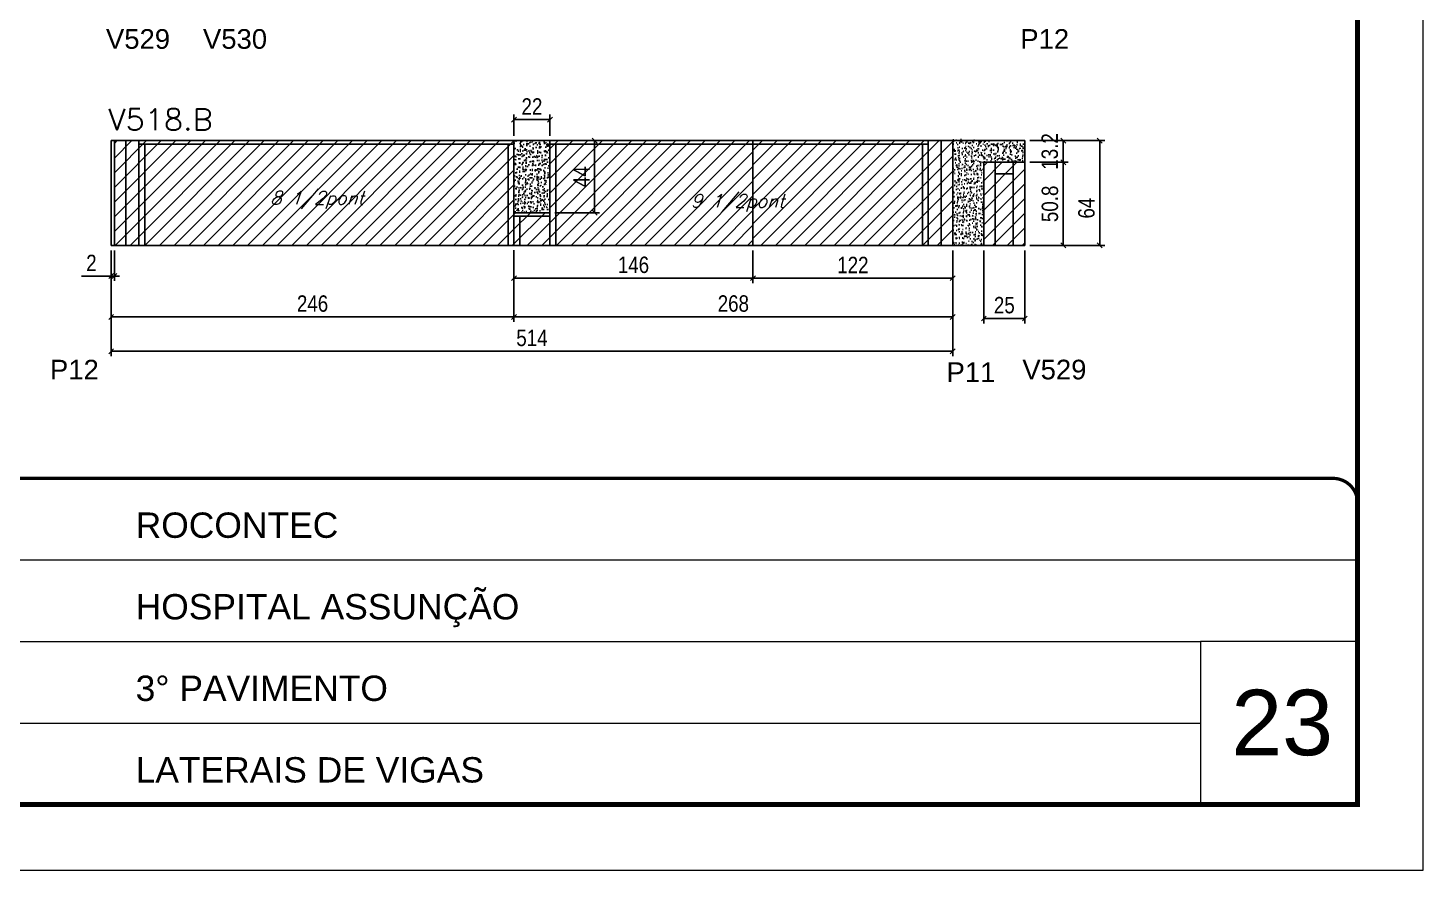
# Model space of a CAD drawing. Extents: x -21493 to -15213, y -12134 to 11887.
# Drawn here: x -17677 to -16825, y 5094 to 5609 of the extents above; entities that cross this region are included whole.
import ezdxf

# ---------------------------------------------------------------- set-up
doc = ezdxf.new("R2010")
doc.units = 0
doc.linetypes.add('CONTINUO', pattern=[0])
doc.linetypes.add('DASHED', pattern=[0.75, 0.5, -0.25])
for name, color, linetype in [('5', 5, 'Continuous'), ('COTA', 241, 'Continuous'), ('Painéis', 200, 'Continuous'), ('Reaproveitamento', 251, 'Continuous'), ('SARR_2.2x7', 40, 'Continuous'), ('SARR_3.5x7', 81, 'Continuous'), ('texto', 7, 'Continuous')]:
    doc.layers.add(name, color=color, linetype=linetype)
for name, color, linetype, lineweight in [('CARIMBO', 255, 'Continuous', 9), ('Folhas', 255, 'Continuous', 9), ('SARRAFO DE PRESSAO', 251, 'DASHED', 9), ('Texto Seção', 7, 'Continuous', 15)]:
    doc.layers.add(name, color=color, linetype=linetype, lineweight=lineweight)
doc.styles.add('ARIAL', font='arial.ttf')
doc.styles.add('COTA TECNICA', font='techl___.ttf', dxfattribs={"height": 10})
doc.styles.add('REGUA-120', font='ROMANS.shx', dxfattribs={"height": 15})
doc.styles.add('Romans', font='romans.shx')
doc.styles.get("Standard").update_dxf_attribs({"font": 'arial.ttf'})
doc.dimstyles.new('PAINEL', dxfattribs={"dimtxt": 10, "dimasz": 3, "dimexe": 3, "dimexo": 3, "dimgap": 3, "dimtad": 1, "dimdec": 1, "dimzin": 12, "dimdsep": 46, "dimtxsty": 'COTA TECNICA', "dimblk1": 'OBLIQUE', "dimblk2": 'OBLIQUE', "dimsah": 1, "dimcen": 0.9, "dimclrd": 4, "dimclre": 4, "dimclrt": 240, "dimadec": 1, "dimazin": 3, "dimtfac": 1, "dimtdec": 1, "dimtmove": 0, "dimatfit": 3, "dimfxl": 1, "dimtolj": 1, "dimtzin": 12, "dimarcsym": 0})
pattern_1 = [(50, (-148235.572, -26456.5166), (5.46554007, -0.47817257), [0.5715, -6.2865]), (355, (-148235.572, -26456.5166), (-1.05730264, 5.73170536), [0.4572, -5.02921753]), (100.4514447, (-148235.1165, -26456.5564), (4.40823741, 5.25353256), [0.48570026, -5.34270734]), (46.1842, (-148235.572, -26454.9926), (8.13237123, -1.26126984), [0.85725, -9.42975]), (96.6355576, (-148234.894, -26455.098), (7.122124, 7.42278374), [0.7285507, -8.01406824]), (351.184151, (-148235.572, -26454.9926), (7.122124, 7.42278374), [0.685799, -7.54379196]), (21, (-148234.81, -26455.3736), (4.54843174, -3.06795595), [0.5715, -6.2865]), (326, (-148234.81, -26455.3736), (1.85406085, 5.52563898), [0.4572, -5.0292]), (71.451445, (-148234.431, -26455.629), (6.40249258, 2.45768307), [0.48570026, -5.34269813]), (37.5, (-148235.572, -26456.5166), (0.092658098, 2.536651166), [0, -4.96824, 0, -5.1054, 0, -5.04825]), (7.5, (-148235.572, -26456.5166), (2.004589875, 3.005417245), [0, -2.91084, 0, -4.85394, 0, -1.92405]), (327.5, (-148237.2712, -26456.5166), (4.067717855, -0.17186232), [0, -1.905, 0, -5.9436, 0, -7.8867]), (317.5, (-148238.0332, -26456.5166), (4.44387544, 0.76279473), [0, -2.4765, 0, -3.94716, 0, -5.6007])]
pattern_2 = [(45, (-155586.745, -26044.2673), (-4.49012806, 4.49012806), [])]

# ---------------------------------------------------------------- blocks, each defined once
blk = doc.blocks.new('_Oblique')
at = {"color": 0, "linetype": 'ByBlock', "lineweight": -2}
blk.add_line((-0.5, -0.5), (0.5, 0.5), dxfattribs=at)
blk = doc.blocks.new('*D155')
at = {"layer": 'COTA', "color": 4, "linetype": 'ByBlock', "lineweight": -2, "transparency": 16777216}
for p, q in [((-17380.17, 5542.87), (-17380.17, 5555.75)), ((-17358.17, 5542.87), (-17358.17, 5555.75)), ((-17358.17, 5552.75), (-17380.17, 5552.75))]:
    blk.add_line(p, q, dxfattribs=at)
at = {"layer": 'Defpoints', "color": 0, "linetype": 'ByBlock', "transparency": 16777216}
for p in [(-17380.17, 5552.75), (-17380.17, 5539.87), (-17358.17, 5539.87)]:
    blk.add_point(p, dxfattribs=at)
at = {"layer": 'COTA', "color": 4, "linetype": 'ByBlock', "lineweight": -2, "transparency": 16777216, "xscale": 3, "yscale": 3, "zscale": 3, "rotation": 180}
blk.add_blockref('_Oblique', (-17380.17, 5552.75), dxfattribs=at)
at = {"layer": 'COTA', "color": 4, "linetype": 'ByBlock', "lineweight": -2, "transparency": 16777216, "xscale": 3, "yscale": 3, "zscale": 3}
blk.add_blockref('_Oblique', (-17358.17, 5552.75), dxfattribs=at)
at = {"layer": 'COTA', "color": 240, "linetype": 'ByBlock', "transparency": 16777216, "insert": (-17369.17, 5560.75), "char_height": 10, "attachment_point": 5, "style": 'COTA TECNICA'}
blk.add_mtext('\\A1;22', dxfattribs=at)
blk = doc.blocks.new('*D156')
at = {"layer": 'COTA', "color": 4, "linetype": 'ByBlock', "lineweight": -2, "transparency": 16777216}
for p, q in [((-17065.17, 5526.67), (-17041.65, 5526.67)), ((-17044.65, 5475.87), (-17044.65, 5526.67)), ((-17065.17, 5475.87), (-17041.65, 5475.87))]:
    blk.add_line(p, q, dxfattribs=at)
at = {"layer": 'Defpoints', "color": 0, "linetype": 'ByBlock', "transparency": 16777216}
for p in [(-17068.17, 5526.67), (-17044.65, 5526.67), (-17068.17, 5475.87)]:
    blk.add_point(p, dxfattribs=at)
at = {"layer": 'COTA', "color": 4, "linetype": 'ByBlock', "lineweight": -2, "transparency": 16777216, "xscale": 3, "yscale": 3, "zscale": 3}
for p, rotation in [((-17044.65, 5526.67), 90), ((-17044.65, 5475.87), 270)]:
    blk.add_blockref('_Oblique', p, dxfattribs=dict(at, rotation=rotation))
at = {"layer": 'COTA', "color": 240, "linetype": 'ByBlock', "transparency": 16777216, "insert": (-17052.79, 5501.27), "char_height": 10, "attachment_point": 5, "rotation": 90, "style": 'COTA TECNICA'}
blk.add_mtext('\\A1;50.8', dxfattribs=at)
blk = doc.blocks.new('*D157')
at = {"layer": 'COTA', "color": 4, "linetype": 'ByBlock', "lineweight": -2, "transparency": 16777216}
for p, q in [((-17093.17, 5472.87), (-17093.17, 5428.23)), ((-17068.17, 5472.87), (-17068.17, 5428.23)), ((-17068.17, 5431.23), (-17093.17, 5431.23))]:
    blk.add_line(p, q, dxfattribs=at)
at = {"layer": 'Defpoints', "color": 0, "linetype": 'ByBlock', "transparency": 16777216}
for p in [(-17093.17, 5475.87), (-17068.17, 5475.87), (-17093.17, 5431.23)]:
    blk.add_point(p, dxfattribs=at)
at = {"layer": 'COTA', "color": 4, "linetype": 'ByBlock', "lineweight": -2, "transparency": 16777216, "xscale": 3, "yscale": 3, "zscale": 3, "rotation": 180}
blk.add_blockref('_Oblique', (-17093.17, 5431.23), dxfattribs=at)
at = {"layer": 'COTA', "color": 4, "linetype": 'ByBlock', "lineweight": -2, "transparency": 16777216, "xscale": 3, "yscale": 3, "zscale": 3}
blk.add_blockref('_Oblique', (-17068.17, 5431.23), dxfattribs=at)
at = {"layer": 'COTA', "color": 240, "linetype": 'ByBlock', "transparency": 16777216, "insert": (-17080.67, 5439.34), "char_height": 10, "attachment_point": 5, "style": 'COTA TECNICA'}
blk.add_mtext('\\A1;25', dxfattribs=at)
blk = doc.blocks.new('*D158')
at = {"layer": 'COTA', "color": 4, "linetype": 'ByBlock', "lineweight": -2, "transparency": 16777216}
for p, q in [((-17065.17, 5539.87), (-17041.65, 5539.87)), ((-17044.65, 5526.67), (-17044.65, 5539.87)), ((-17065.17, 5526.67), (-17041.65, 5526.67))]:
    blk.add_line(p, q, dxfattribs=at)
at = {"layer": 'Defpoints', "color": 0, "linetype": 'ByBlock', "transparency": 16777216}
for p in [(-17068.17, 5539.87), (-17044.65, 5539.87), (-17068.17, 5526.67)]:
    blk.add_point(p, dxfattribs=at)
at = {"layer": 'COTA', "color": 4, "linetype": 'ByBlock', "lineweight": -2, "transparency": 16777216, "xscale": 3, "yscale": 3, "zscale": 3}
for p, rotation in [((-17044.65, 5539.87), 90), ((-17044.65, 5526.67), 270)]:
    blk.add_blockref('_Oblique', p, dxfattribs=dict(at, rotation=rotation))
at = {"layer": 'COTA', "color": 240, "linetype": 'ByBlock', "transparency": 16777216, "insert": (-17052.87, 5533.27), "char_height": 10, "attachment_point": 5, "rotation": 90, "style": 'COTA TECNICA'}
blk.add_mtext('\\A1;13.2', dxfattribs=at)
blk = doc.blocks.new('*D159')
at = {"layer": 'COTA', "color": 4, "linetype": 'ByBlock', "lineweight": -2, "transparency": 16777216}
for p, q in [((-17065.17, 5539.87), (-17019.37, 5539.87)), ((-17022.37, 5539.87), (-17022.37, 5475.87)), ((-17065.17, 5475.87), (-17019.37, 5475.87))]:
    blk.add_line(p, q, dxfattribs=at)
at = {"layer": 'Defpoints', "color": 0, "linetype": 'ByBlock', "transparency": 16777216}
for p in [(-17068.17, 5539.87), (-17068.17, 5475.87), (-17022.37, 5475.87)]:
    blk.add_point(p, dxfattribs=at)
at = {"layer": 'COTA', "color": 4, "linetype": 'ByBlock', "lineweight": -2, "transparency": 16777216, "xscale": 3, "yscale": 3, "zscale": 3}
for p, rotation in [((-17022.37, 5539.87), 90), ((-17022.37, 5475.87), 270)]:
    blk.add_blockref('_Oblique', p, dxfattribs=dict(at, rotation=rotation))
at = {"layer": 'COTA', "color": 240, "linetype": 'ByBlock', "transparency": 16777216, "insert": (-17030.48, 5498.67), "char_height": 10, "attachment_point": 5, "rotation": 90, "style": 'COTA TECNICA'}
blk.add_mtext('\\A1;64', dxfattribs=at)
blk = doc.blocks.new('*D160')
at = {"layer": 'COTA', "color": 4, "linetype": 'ByBlock', "lineweight": -2, "transparency": 16777216}
for p, q in [((-17380.17, 5472.87), (-17380.17, 5429.2)), ((-17112.17, 5472.87), (-17112.17, 5429.2)), ((-17112.17, 5432.2), (-17380.17, 5432.2))]:
    blk.add_line(p, q, dxfattribs=at)
at = {"layer": 'Defpoints', "color": 0, "linetype": 'ByBlock', "transparency": 16777216}
for p in [(-17380.17, 5475.87), (-17112.17, 5475.87), (-17380.17, 5432.2)]:
    blk.add_point(p, dxfattribs=at)
at = {"layer": 'COTA', "color": 4, "linetype": 'ByBlock', "lineweight": -2, "transparency": 16777216, "xscale": 3, "yscale": 3, "zscale": 3, "rotation": 180}
blk.add_blockref('_Oblique', (-17380.17, 5432.2), dxfattribs=at)
at = {"layer": 'COTA', "color": 4, "linetype": 'ByBlock', "lineweight": -2, "transparency": 16777216, "xscale": 3, "yscale": 3, "zscale": 3}
blk.add_blockref('_Oblique', (-17112.17, 5432.2), dxfattribs=at)
at = {"layer": 'COTA', "color": 240, "linetype": 'ByBlock', "transparency": 16777216, "insert": (-17246.17, 5440.33), "char_height": 10, "attachment_point": 5, "style": 'COTA TECNICA'}
blk.add_mtext('\\A1;268', dxfattribs=at)
blk = doc.blocks.new('*D161')
at = {"layer": 'COTA', "color": 4, "linetype": 'ByBlock', "lineweight": -2, "transparency": 16777216}
for p, q in [((-17355.17, 5539.87), (-17327.9, 5539.87)), ((-17330.9, 5539.87), (-17330.9, 5495.87)), ((-17355.17, 5495.87), (-17327.9, 5495.87))]:
    blk.add_line(p, q, dxfattribs=at)
at = {"layer": 'Defpoints', "color": 0, "linetype": 'ByBlock', "transparency": 16777216}
for p in [(-17358.17, 5539.87), (-17358.17, 5495.87), (-17330.9, 5495.87)]:
    blk.add_point(p, dxfattribs=at)
at = {"layer": 'COTA', "color": 4, "linetype": 'ByBlock', "lineweight": -2, "transparency": 16777216, "xscale": 3, "yscale": 3, "zscale": 3}
for p, rotation in [((-17330.9, 5539.87), 90), ((-17330.9, 5495.87), 270)]:
    blk.add_blockref('_Oblique', p, dxfattribs=dict(at, rotation=rotation))
at = {"layer": 'COTA', "color": 240, "linetype": 'ByBlock', "transparency": 16777216, "insert": (-17338.98, 5517.87), "char_height": 10, "attachment_point": 5, "rotation": 90, "style": 'COTA TECNICA'}
blk.add_mtext('\\A1;44', dxfattribs=at)
blk = doc.blocks.new('*D162')
at = {"layer": 'COTA', "color": 4, "linetype": 'ByBlock', "lineweight": -2, "transparency": 16777216}
for p, q in [((-17626.17, 5472.87), (-17626.17, 5429.2)), ((-17380.17, 5473.04), (-17380.17, 5429.2)), ((-17380.17, 5432.2), (-17626.17, 5432.2))]:
    blk.add_line(p, q, dxfattribs=at)
at = {"layer": 'Defpoints', "color": 0, "linetype": 'ByBlock', "transparency": 16777216}
for p in [(-17626.17, 5475.87), (-17380.17, 5476.04), (-17626.17, 5432.2)]:
    blk.add_point(p, dxfattribs=at)
at = {"layer": 'COTA', "color": 4, "linetype": 'ByBlock', "lineweight": -2, "transparency": 16777216, "xscale": 3, "yscale": 3, "zscale": 3, "rotation": 180}
blk.add_blockref('_Oblique', (-17626.17, 5432.2), dxfattribs=at)
at = {"layer": 'COTA', "color": 4, "linetype": 'ByBlock', "lineweight": -2, "transparency": 16777216, "xscale": 3, "yscale": 3, "zscale": 3}
blk.add_blockref('_Oblique', (-17380.17, 5432.2), dxfattribs=at)
at = {"layer": 'COTA', "color": 240, "linetype": 'ByBlock', "transparency": 16777216, "insert": (-17503.17, 5440.31), "char_height": 10, "attachment_point": 5, "style": 'COTA TECNICA'}
blk.add_mtext('\\A1;246', dxfattribs=at)
blk = doc.blocks.new('*D163')
at = {"layer": 'COTA', "color": 4, "linetype": 'ByBlock', "lineweight": -2, "transparency": 16777216}
for p, q in [((-17234.17, 5472.87), (-17234.17, 5452.87)), ((-17112.17, 5472.87), (-17112.17, 5452.87)), ((-17112.17, 5455.87), (-17234.17, 5455.87))]:
    blk.add_line(p, q, dxfattribs=at)
at = {"layer": 'Defpoints', "color": 0, "linetype": 'ByBlock', "transparency": 16777216}
for p in [(-17234.17, 5475.87), (-17112.17, 5475.87), (-17234.17, 5455.87)]:
    blk.add_point(p, dxfattribs=at)
at = {"layer": 'COTA', "color": 4, "linetype": 'ByBlock', "lineweight": -2, "transparency": 16777216, "xscale": 3, "yscale": 3, "zscale": 3, "rotation": 180}
blk.add_blockref('_Oblique', (-17234.17, 5455.87), dxfattribs=at)
at = {"layer": 'COTA', "color": 4, "linetype": 'ByBlock', "lineweight": -2, "transparency": 16777216, "xscale": 3, "yscale": 3, "zscale": 3}
blk.add_blockref('_Oblique', (-17112.17, 5455.87), dxfattribs=at)
at = {"layer": 'COTA', "color": 240, "linetype": 'ByBlock', "transparency": 16777216, "insert": (-17173.17, 5463.93), "char_height": 10, "attachment_point": 5, "style": 'COTA TECNICA'}
blk.add_mtext('\\A1;122', dxfattribs=at)
blk = doc.blocks.new('*D164')
at = {"layer": 'COTA', "color": 4, "linetype": 'ByBlock', "lineweight": -2, "transparency": 16777216}
for p, q in [((-17380.17, 5472.87), (-17380.17, 5452.87)), ((-17234.17, 5472.87), (-17234.17, 5452.87)), ((-17234.17, 5455.87), (-17380.17, 5455.87))]:
    blk.add_line(p, q, dxfattribs=at)
at = {"layer": 'Defpoints', "color": 0, "linetype": 'ByBlock', "transparency": 16777216}
for p in [(-17380.17, 5475.87), (-17234.17, 5475.87), (-17380.17, 5455.87)]:
    blk.add_point(p, dxfattribs=at)
at = {"layer": 'COTA', "color": 4, "linetype": 'ByBlock', "lineweight": -2, "transparency": 16777216, "xscale": 3, "yscale": 3, "zscale": 3, "rotation": 180}
blk.add_blockref('_Oblique', (-17380.17, 5455.87), dxfattribs=at)
at = {"layer": 'COTA', "color": 4, "linetype": 'ByBlock', "lineweight": -2, "transparency": 16777216, "xscale": 3, "yscale": 3, "zscale": 3}
blk.add_blockref('_Oblique', (-17234.17, 5455.87), dxfattribs=at)
at = {"layer": 'COTA', "color": 240, "linetype": 'ByBlock', "transparency": 16777216, "insert": (-17307.17, 5463.97), "char_height": 10, "attachment_point": 5, "style": 'COTA TECNICA'}
blk.add_mtext('\\A1;146', dxfattribs=at)
blk = doc.blocks.new('*D820')
at = {"layer": 'COTA', "color": 4, "lineweight": -2, "transparency": 16777216}
for p, q in [((-17626.17, 5472.87), (-17626.17, 5454.18)), ((-17624.17, 5472.87), (-17624.17, 5454.18)), ((-17626.17, 5457.18), (-17644.28, 5457.18)), ((-17624.17, 5457.18), (-17626.17, 5457.18)), ((-17624.17, 5457.18), (-17621.17, 5457.18))]:
    blk.add_line(p, q, dxfattribs=at)
at = {"layer": 'Defpoints', "color": 0, "transparency": 16777216}
for p in [(-17626.17, 5475.87), (-17624.17, 5475.87), (-17626.17, 5457.18)]:
    blk.add_point(p, dxfattribs=at)
at = {"layer": 'COTA', "color": 4, "lineweight": -2, "transparency": 16777216, "xscale": 3, "yscale": 3, "zscale": 3}
blk.add_blockref('_Oblique', (-17626.17, 5457.18), dxfattribs=at)
at = {"layer": 'COTA', "color": 4, "lineweight": -2, "transparency": 16777216, "xscale": 3, "yscale": 3, "zscale": 3, "rotation": 180}
blk.add_blockref('_Oblique', (-17624.17, 5457.18), dxfattribs=at)
at = {"layer": 'COTA', "color": 240, "transparency": 16777216, "insert": (-17638.23, 5465.18), "char_height": 10, "attachment_point": 5, "style": 'COTA TECNICA'}
blk.add_mtext('\\A1;2', dxfattribs=at)
blk = doc.blocks.new('*D822')
at = {"layer": 'COTA', "color": 4, "lineweight": -2, "ltscale": 25, "transparency": 16777216}
for p, q in [((-17626.17, 5472.87), (-17626.17, 5408.23)), ((-17112.17, 5472.87), (-17112.17, 5408.23)), ((-17626.17, 5411.23), (-17112.17, 5411.23))]:
    blk.add_line(p, q, dxfattribs=at)
at = {"layer": 'Defpoints', "color": 0, "ltscale": 25, "transparency": 16777216}
for p in [(-17626.17, 5475.87), (-17112.17, 5475.87), (-17112.17, 5411.23)]:
    blk.add_point(p, dxfattribs=at)
at = {"layer": 'COTA', "color": 4, "lineweight": -2, "ltscale": 25, "transparency": 16777216, "xscale": 3, "yscale": 3, "zscale": 3, "rotation": 180}
blk.add_blockref('_Oblique', (-17626.17, 5411.23), dxfattribs=at)
at = {"layer": 'COTA', "color": 4, "lineweight": -2, "ltscale": 25, "transparency": 16777216, "xscale": 3, "yscale": 3, "zscale": 3}
blk.add_blockref('_Oblique', (-17112.17, 5411.23), dxfattribs=at)
at = {"layer": 'COTA', "color": 240, "ltscale": 25, "transparency": 16777216, "insert": (-17369.17, 5419.34), "char_height": 10, "attachment_point": 5, "style": 'COTA TECNICA'}
blk.add_mtext('\\A1;514', dxfattribs=at)
blk = doc.blocks.new('9999999999')
at = {"color": 30, "linetype": 'CONTINUO'}
for p, q in [((98564.56, 34379.64), (99583.98, 34379.64)), ((98564.56, 34329.83), (99487.98, 34329.83)), ((99583.98, 34329.83), (99487.98, 34329.83)), ((99487.98, 34329.83), (99487.98, 34230.21)), ((98564.56, 34280.02), (99487.98, 34280.02))]:
    blk.add_line(p, q, dxfattribs=at)
at = {"color": 30, "linetype": 'CONTINUO', "const_width": 2}
blk.add_lwpolyline([(99583.98, 34230.21), (99583.98, 34414.45, 0.414214), (99568.98, 34429.45), (98228.98, 34429.45, 0.414214), (98213.98, 34414.45), (98213.98, 34245.21, 0.414214), (98228.98, 34230.21), (99583.98, 34230.21)], format="xyb", dxfattribs=at)
at = {"layer": 'Folhas'}
blk.add_lwpolyline([(98138.98, 34190.21), (99623.98, 34190.21), (99623.98, 35240.21), (98138.98, 35240.21)], close=True, dxfattribs=at)
at = {"layer": 'Folhas', "color": 30, "const_width": 3}
blk.add_lwpolyline([(98213.98, 34230.21), (99583.98, 34230.21), (99583.98, 35200.21), (98213.98, 35200.21)], close=True, dxfattribs=at)
at = {"color": 7, "linetype": 'Continuous', "ltscale": 5, "style": 'ARIAL'}
for s, height, p in [('ROCONTEC', 15.483, (98837.68, 34393.13)), ('HOSPITAL ASSUNÇÃO', 15.4829, (98837.68, 34343.32)), ('3° PAVIMENTO', 15.4829, (98837.68, 34293.51)), ('LATERAIS DE VIGAS', 15.4829, (98837.68, 34243.7))]:
    blk.add_text(s, height=height, dxfattribs=at).set_placement(p)

msp = doc.modelspace()

# ---------------------------------------------------------------- hatches: boundary and pattern name
at = {"layer": 'COTA', "linetype": 'ByBlock'}
h = msp.add_hatch(dxfattribs=at)
h.set_pattern_fill('AR-CONC', color=256, scale=0.03)
h.set_pattern_definition(pattern_1)
h.paths.add_polyline_path([(-17380.17, 5495.87), (-17358.17, 5495.87), (-17358.17, 5539.87), (-17380.17, 5539.87)])
h = msp.add_hatch(dxfattribs=at)
h.set_pattern_fill('AR-CONC', color=256, scale=0.03)
h.set_pattern_definition([(50, (-148235.572, -26455.7166), (5.46554007, -0.47817257), [0.5715, -6.2865]), (355, (-148235.572, -26455.7166), (-1.05730264, 5.73170536), [0.4572, -5.02921753]), (100.4514447, (-148235.1165, -26455.7564), (4.40823741, 5.25353256), [0.48570026, -5.34270734]), (46.1842, (-148235.572, -26454.1926), (8.13237123, -1.26126984), [0.85725, -9.42975]), (96.6355576, (-148234.894, -26454.298), (7.122124, 7.42278374), [0.7285507, -8.01406824]), (351.184151, (-148235.572, -26454.1926), (7.122124, 7.42278374), [0.685799, -7.54379196]), (21, (-148234.81, -26454.5736), (4.54843174, -3.06795595), [0.5715, -6.2865]), (326, (-148234.81, -26454.5736), (1.85406085, 5.52563898), [0.4572, -5.0292]), (71.451445, (-148234.431, -26454.829), (6.40249258, 2.45768307), [0.48570026, -5.34269813]), (37.5, (-148235.572, -26455.7166), (0.092658098, 2.536651166), [0, -4.96824, 0, -5.1054, 0, -5.04825]), (7.5, (-148235.572, -26455.7166), (2.004589875, 3.005417245), [0, -2.91084, 0, -4.85394, 0, -1.92405]), (327.5, (-148237.2712, -26455.7166), (4.067717855, -0.17186232), [0, -1.905, 0, -5.9436, 0, -7.8867]), (317.5, (-148238.0332, -26455.7166), (4.44387544, 0.76279473), [0, -2.4765, 0, -3.94716, 0, -5.6007])])
h.paths.add_polyline_path([(-17112.17, 5540.67), (-17093.17, 5540.67), (-17093.17, 5475.87), (-17112.17, 5475.87), (-17112.17, 5476.67)])
h = msp.add_hatch(dxfattribs=at)
h.set_pattern_fill('AR-CONC', color=256, scale=0.03)
h.set_pattern_definition(pattern_1)
h.paths.add_polyline_path([(-17093.17, 5539.87), (-17068.17, 5539.87), (-17068.17, 5526.67), (-17093.17, 5526.67)])
at = {"layer": 'Reaproveitamento', "linetype": 'ByBlock'}
h = msp.add_hatch(dxfattribs=at)
h.set_pattern_fill('ANSI31', color=256, scale=2)
h.set_pattern_definition(pattern_2)
h.paths.add_polyline_path([(-17380.17, 5475.87), (-17380.17, 5495.87), (-17380.17, 5539.87), (-17624.17, 5539.87), (-17624.17, 5475.87)])
h = msp.add_hatch(dxfattribs=at)
h.set_pattern_fill('ANSI31', color=256, scale=2)
h.set_pattern_definition(pattern_2)
h.paths.add_polyline_path([(-17234.17, 5475.87), (-17234.17, 5539.87), (-17358.17, 5539.87), (-17358.17, 5495.87), (-17380.17, 5495.87), (-17380.17, 5475.87)])
h = msp.add_hatch(dxfattribs=at)
h.set_pattern_fill('ANSI31', color=256, scale=2)
h.set_pattern_definition([(45, (-155560.7647, -26044.2673), (-4.49012806, 4.49012806), [])])
h.paths.add_polyline_path([(-17112.17, 5539.87), (-17234.17, 5539.87), (-17234.17, 5475.87), (-17112.17, 5475.87)])
h = msp.add_hatch(dxfattribs=at)
h.set_pattern_fill('ANSI31', color=256, scale=2)
h.set_pattern_definition([(45, (-155560.7647, -26024.2673), (-4.49012806, 4.49012806), [])])
h.paths.add_polyline_path([(-17068.17, 5526.67), (-17093.17, 5526.67), (-17093.17, 5475.87), (-17068.17, 5475.87)])

# ---------------------------------------------------------------- linework, layer by layer
at = {"layer": 'COTA', "linetype": 'ByBlock'}
for p, q in [((-17358.17, 5539.87), (-17380.17, 5539.87)), ((-17068.17, 5539.87), (-17112.17, 5539.87)), ((-17068.17, 5539.87), (-17068.17, 5526.67)), ((-17093.17, 5475.87), (-17112.17, 5475.87)), ((-17112.17, 5475.87), (-17112.17, 5475.87))]:
    msp.add_line(p, q, dxfattribs=at)
at = {"layer": 'Painéis', "linetype": 'ByBlock'}
for p, q in [((-17380.17, 5539.87), (-17626.17, 5539.87)), ((-17626.17, 5539.87), (-17626.17, 5475.87)), ((-17624.17, 5539.87), (-17624.17, 5475.87)), ((-17380.17, 5495.87), (-17380.17, 5539.87)), ((-17358.17, 5539.87), (-17112.17, 5539.87)), ((-17358.17, 5539.87), (-17358.17, 5495.87)), ((-17234.17, 5539.87), (-17234.17, 5475.87)), ((-17112.17, 5539.87), (-17112.17, 5475.87)), ((-17068.17, 5526.67), (-17093.17, 5526.67)), ((-17093.17, 5526.67), (-17093.17, 5475.87)), ((-17068.17, 5526.67), (-17068.17, 5475.87)), ((-17358.17, 5495.87), (-17380.17, 5495.87)), ((-17380.17, 5475.87), (-17380.17, 5495.87)), ((-17626.17, 5475.87), (-17380.17, 5475.87)), ((-17112.17, 5475.87), (-17380.17, 5475.87)), ((-17068.17, 5475.87), (-17093.17, 5475.87))]:
    msp.add_line(p, q, dxfattribs=at)
at = {"layer": 'SARR_2.2x7', "linetype": 'Continuous'}
for p, q in [((-17617.17, 5539.87), (-17617.17, 5475.87)), ((-17119.17, 5539.87), (-17119.17, 5475.87)), ((-17609.17, 5537.67), (-17380.17, 5537.67)), ((-17358.17, 5537.67), (-17127.17, 5537.67)), ((-17086.17, 5526.67), (-17086.17, 5475.87)), ((-17075.17, 5526.67), (-17075.17, 5475.87)), ((-17075.17, 5519.67), (-17086.17, 5519.67)), ((-17380.17, 5493.67), (-17358.17, 5493.67))]:
    msp.add_line(p, q, dxfattribs=at)
at = {"layer": 'SARR_3.5x7'}
for p, q in [((-17609.17, 5539.87), (-17609.17, 5475.87)), ((-17127.17, 5539.87), (-17127.17, 5475.87)), ((-17605.67, 5537.67), (-17605.67, 5475.87)), ((-17383.67, 5537.67), (-17383.67, 5475.87)), ((-17354.67, 5537.67), (-17354.67, 5475.87)), ((-17130.67, 5537.67), (-17130.67, 5475.87)), ((-17376.67, 5493.67), (-17376.67, 5475.87)), ((-17358.17, 5495.87), (-17358.17, 5475.87))]:
    msp.add_line(p, q, dxfattribs=at)

# ---------------------------------------------------------------- block references
at = {"layer": 'SARRAFO DE PRESSAO', "color": 6, "linetype": 'ByBlock'}
msp.add_blockref('9999999999', (-116448.89, -29095.85), dxfattribs=at)

# ---------------------------------------------------------------- texts
at = {"layer": '5', "linetype": 'Continuous'}
for s, p in [('V529', (-17629.33, 5595.98)), ('V530', (-17570.08, 5595.98)), ('P12', (-17070.91, 5595.98)), ('P12', (-17663.54, 5394.02)), ('P11', (-17115.94, 5392.47)), ('V529', (-17069.66, 5394.07))]:
    msp.add_text(s, height=12, rotation=359.99996, dxfattribs=at).set_placement(p)
at = {"layer": 'CARIMBO', "style": 'ARIAL'}
msp.add_text('23', height=40, dxfattribs=at).set_placement((-16942.05, 5164.5))
at = {"layer": 'texto', "color": 2, "char_height": 8, "attachment_point": 5, "style": 'Romans'}
for s, insert in [('{\\Q19;\\C256;8 1/2pont}', (-17500.46, 5503.6)), ('{\\Q19;\\C256;9 1/2pont}', (-17243.61, 5501.76))]:
    msp.add_mtext(s, dxfattribs=dict(at, insert=insert))
at = {"layer": 'Texto Seção', "style": 'REGUA-120', "width": 1.05}
msp.add_text('V518.B', height=13, dxfattribs=at).set_placement((-17627.91, 5546.24))

# ---------------------------------------------------------------- dimensions: what is measured, and where the dimension line sits
at = {"layer": 'COTA', "linetype": 'ByBlock'}
for base, p1, p2, angle, picture, middle in [((-17380.17, 5552.75), (-17358.17, 5539.87), (-17380.17, 5539.87), 180, '*D155', (-17369.17, 5560.75)), ((-17330.9, 5495.87), (-17358.17, 5539.87), (-17358.17, 5495.87), 90, '*D161', (-17338.98, 5517.87)), ((-17044.65, 5526.67), (-17068.17, 5475.87), (-17068.17, 5526.67), 90, '*D156', (-17052.79, 5501.27)), ((-17626.17, 5432.2), (-17380.17, 5476.04), (-17626.17, 5475.87), 180, '*D162', (-17503.17, 5440.31)), ((-17380.17, 5432.2), (-17112.17, 5475.87), (-17380.17, 5475.87), 180, '*D160', (-17246.17, 5440.33)), ((-17380.17, 5455.87), (-17234.17, 5475.87), (-17380.17, 5475.87), 180, '*D164', (-17307.17, 5463.97)), ((-17234.17, 5455.87), (-17112.17, 5475.87), (-17234.17, 5475.87), 180, '*D163', (-17173.17, 5463.93)), ((-17093.17, 5431.23), (-17068.17, 5475.87), (-17093.17, 5475.87), 180, '*D157', (-17080.67, 5439.34))]:
    dim = msp.add_linear_dim(base=base, p1=p1, p2=p2, angle=angle, dimstyle='PAINEL', dxfattribs=at)
    dim.commit()
    dim.dimension.update_dxf_attribs({"geometry": picture, "text_midpoint": middle})
for base, p1, p2, picture, middle in [((-17044.65, 5539.87), (-17068.17, 5526.67), (-17068.17, 5539.87), '*D158', (-17044.65, 5533.27)), ((-17022.37, 5475.87), (-17068.17, 5539.87), (-17068.17, 5475.87), '*D159', (-17022.37, 5498.67))]:
    dim = msp.add_linear_dim(base=base, p1=p1, p2=p2, angle=90, dimstyle='PAINEL', dxfattribs=at)
    dim.commit()
    dim.dimension.update_dxf_attribs({"geometry": picture, "text_midpoint": middle, "dimtype": 160})
at = {"layer": 'COTA'}
dim = msp.add_linear_dim(base=(-17626.17, 5457.18), p1=(-17624.17, 5475.87), p2=(-17626.17, 5475.87), dimstyle='PAINEL', dxfattribs=at)
dim.commit()
dim.dimension.update_dxf_attribs({"geometry": '*D820', "text_midpoint": (-17638.23, 5465.18)})
at = {"layer": 'COTA', "ltscale": 25}
dim = msp.add_linear_dim(base=(-17112.17, 5411.23), p1=(-17626.17, 5475.87), p2=(-17112.17, 5475.87), dimstyle='PAINEL', dxfattribs=at)
dim.commit()
dim.dimension.update_dxf_attribs({"geometry": '*D822', "text_midpoint": (-17369.17, 5419.34)})

doc.saveas('drawing.dxf')
